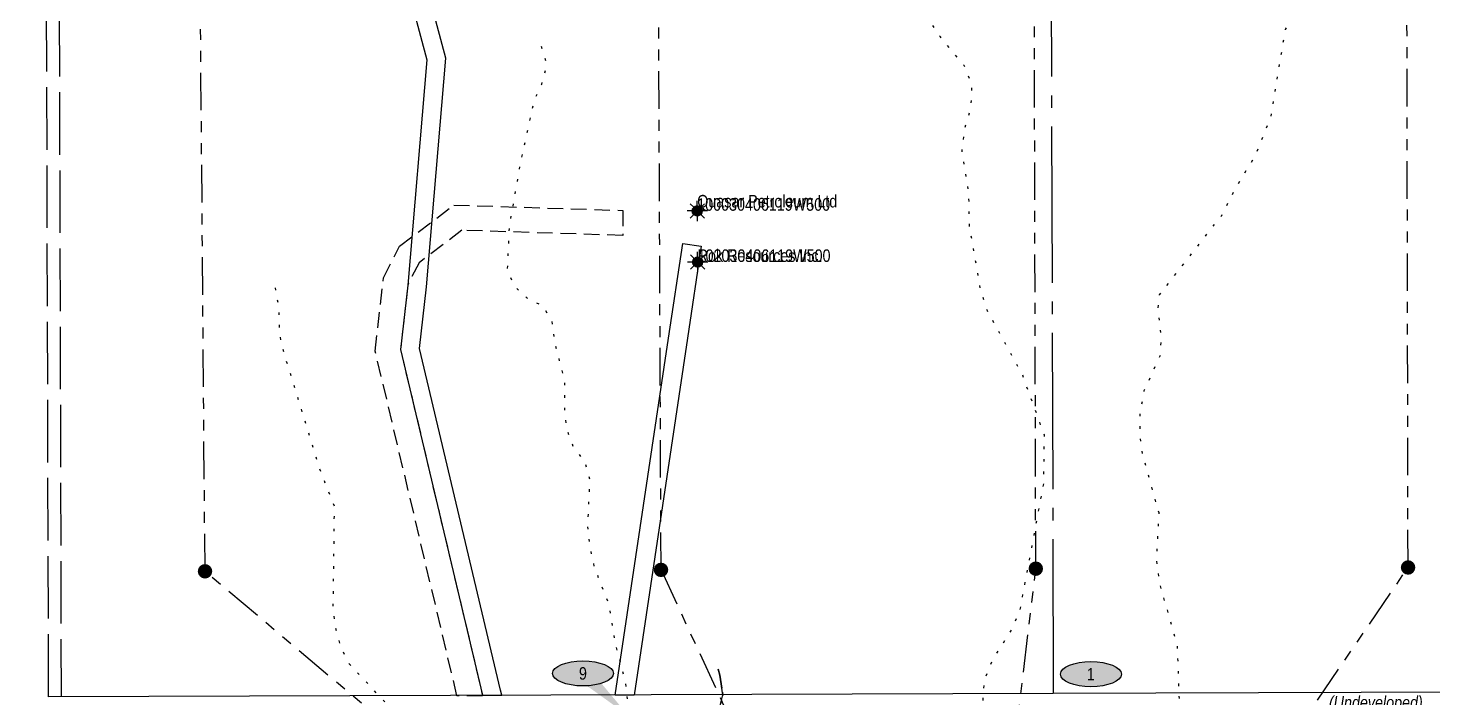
# Model space of a CAD drawing. Extents: x 498152 to 532124, y 6001603 to 6015154.
# Drawn here: x 512938 to 514062, y 6010202 to 6010738 of the extents above; entities that cross this region are included whole.
import ezdxf
from ezdxf.enums import TextEntityAlignment as Align

# ---------------------------------------------------------------- set-up
doc = ezdxf.new("R2010")
doc.units = 0
doc.header["$LTSCALE"] = 5
for name, pattern in [('foc-ACCESSROAD', [3.75, 2.5, -1.25]), ('foc-DRILLPATH', [14.75, 6, -1.75, 1.75, -1.75, 1.75, -1.75]), ('foc-QUARTERLINE', [33, 25, -3, 2, -3]), ('foc-TOPO-ephemeral', [6.25, 3.125, -0.625, 0.625, -0.625, 0.625, -0.625]), ('foc-UNSURVEYED', [12.5, 10, -2.5]), ('foc-WHEELTRACKS', [2, 0.4, -1.6])]:
    doc.linetypes.add(name, pattern=pattern)
for name, color, linetype in [('C-RW', 13, 'Continuous'), ('DRILL-T', 8, 'Continuous'), ('F-AR', 190, 'foc-ACCESSROAD'), ('F-RW', 190, 'Continuous'), ('L-BD', 7, 'Continuous'), ('L-MON', 1, 'Continuous'), ('L-SEC', 7, 'Continuous'), ('L-SECQ', 8, 'foc-QUARTERLINE'), ('L-USEC', 7, 'foc-UNSURVEYED'), ('licensee', 7, 'Continuous'), ('P-ELEVATION', 7, 'Continuous'), ('P-PDRILLPATH', 12, 'foc-DRILLPATH'), ('T-DRAW', 143, 'foc-TOPO-ephemeral'), ('T-WATER-P3', 160, 'foc-WHEELTRACKS'), ('uwi', 7, 'Continuous')]:
    doc.layers.add(name, color=color, linetype=linetype)
doc.layers.add('T-TEXT', color=48, linetype='Continuous', lineweight=18)
doc.styles.add('80', font='ARIALN.TTF', dxfattribs={"height": 10})
doc.styles.add('80L', font='ARIALN.TTF', dxfattribs={"height": 10})
doc.styles.add('80LS', font='ARIALNI.TTF', dxfattribs={"height": 10})
doc.styles.add('foc-LtypeFont', font='ARIALN.TTF', dxfattribs={"height": 7.35})
doc.linetypes.add('foc-TOPO-flowdirection-NOLINE', pattern='A,0,[">",foc-LtypeFont,S=0.3,R=0,X=0,Y=-0.945],-20,[">",foc-LtypeFont,S=0.3,R=0,X=0,Y=-0.945],0', length=20)

# ---------------------------------------------------------------- blocks, each defined once
blk = doc.blocks.new('plbh')
at = {"layer": 'L-MON'}
h = blk.add_hatch(color=255, dxfattribs=at)
h.dxf.hatch_style = 1
edge = h.paths.add_edge_path()
edge.add_arc((0, 0), 1.16, 0, 360)
h = blk.add_hatch(color=256, dxfattribs=at)
h.dxf.hatch_style = 1
h.paths.add_polyline_path([(-0.96, 0, 1), (0.96, 0, 1)])
h.paths.add_polyline_path([(0.91, 0, -1), (-0.91, 0, -1)], flags=16)
h.paths.add_polyline_path([(0.45, 0, -1), (-0.45, 0, -1)], flags=0)
h = blk.add_hatch(color=256, dxfattribs=at)
h.dxf.hatch_style = 1
h.paths.add_polyline_path([(-0.45, 0, 1), (0.45, 0, 1)])
h.paths.add_polyline_path([(0.4, 0, -1), (-0.4, 0, -1)], flags=16)
at = {"layer": 'L-MON', "color": 240}
for radius in [0.96, 0.91, 0.45, 0.4]:
    blk.add_circle((0, 0), radius, dxfattribs=at)
blk = doc.blocks.new('GAS')
h = blk.add_hatch(color=255)
h.dxf.hatch_style = 1
edge = h.paths.add_edge_path()
edge.add_arc((0, 0), 0.9, 0, 360)
for p, q in [((-0.81, 0), (-1.62, 0)), ((-0.57, 0.57), (-1.14, 1.14)), ((0, 0.81), (0, 1.62)), ((0.57, 0.57), (1.14, 1.14)), ((1.62, 0), (0.81, 0)), ((-0.57, -0.57), (-1.14, -1.14)), ((0, -0.81), (0, -1.62)), ((1.14, -1.14), (0.57, -0.57))]:
    blk.add_line(p, q)
blk.add_circle((0, 0), 0.8)
blk = doc.blocks.new('we')
at = {"layer": 'P-ELEVATION'}
h = blk.add_hatch(color=111, dxfattribs=at)
h.dxf.hatch_style = 1
edge = h.paths.add_edge_path()
edge.add_ellipse((0, 0), major_axis=(-24.4, 0), ratio=0.410256, start_angle=0, end_angle=360)
at = {"layer": 'P-ELEVATION', "color": 7, "flags": 128}
blk.add_lwpolyline([(0, 0, 12.5, 0, 0), (-12.4, -6.4, 0, 0, 0)], format="xyseb", dxfattribs=at)
at = {"layer": 'P-ELEVATION', "color": 7}
blk.add_ellipse((0, 0), major_axis=(-24.4, 0), ratio=0.410256, dxfattribs=at)
at = {"layer": 'P-ELEVATION', "style": '80'}
blk.add_attdef('ELEVATION', text='', height=10, dxfattribs=at).set_placement((0, 0), align=Align.MIDDLE_CENTER)
blk = doc.blocks.new('*U65')
at = {"layer": 'P-ELEVATION'}
h = blk.add_hatch(color=111, dxfattribs=at)
h.dxf.hatch_style = 1
edge = h.paths.add_edge_path()
edge.add_ellipse((0, 0), major_axis=(-24.4, 0), ratio=0.410256, start_angle=0, end_angle=360)
at = {"layer": 'P-ELEVATION', "color": 7, "flags": 128}
blk.add_lwpolyline([(0, 0, 12.5, 0, 0), (36.2, -33.6, 0, 0, 0)], format="xyseb", dxfattribs=at)
at = {"layer": 'P-ELEVATION', "color": 7}
blk.add_ellipse((0, 0), major_axis=(-24.4, 0), ratio=0.410256, dxfattribs=at)
at = {"layer": 'P-ELEVATION', "style": '80'}
blk.add_attdef('ELEVATION', text='', height=10, dxfattribs=at).set_placement((0, 0), align=Align.MIDDLE_CENTER)

msp = doc.modelspace()

# ---------------------------------------------------------------- linework, layer by layer
at = {"layer": 'C-RW', "flags": 128}
msp.add_lwpolyline([(512025.116, 6011943.314), (512375, 6011667), (513208.003, 6010894.955), (513256.855, 6010712.362), (513241.498, 6010532.276), (513235.72, 6010480.685), (513301.316, 6010204.176), (513316.772, 6010204.223), (513315.743, 6010208.344), (513250.917, 6010481.609), (513256.427, 6010530.804), (513272.024, 6010713.703), (513221.374, 6010903.014), (512384.762, 6011678.404), (512025.065, 6011962.468)], dxfattribs=at)
at = {"layer": 'F-AR'}
msp.add_lwpolyline([(513413.531, 6010591.938), (513413.686, 6010571.938), (513284.856, 6010576.045), (513250.525, 6010550.126), (513241.498, 6010532.276), (513235.72, 6010480.685), (513301.402, 6010203.812), (513280.879, 6010203.742), (513215.472, 6010479.454), (513222.038, 6010538.081), (513234.783, 6010563.282), (513278.442, 6010596.246), (513413.531, 6010591.938)], close=True, dxfattribs=at)
at = {"layer": 'F-RW'}
msp.add_lwpolyline([(513422.604, 6010204.226), (513407.436, 6010204.173), (513450.226, 6010489.821), (513461.569, 6010565.533), (513476.395, 6010563.311), (513465.394, 6010489.873), (513422.604, 6010204.226)], close=True, dxfattribs=at)
at = {"layer": 'L-SEC'}
for p, q in [((513758.229, 6010205.513), (512953.994, 6010202.967)), ((514562.464, 6010208.059), (513758.229, 6010205.513))]:
    msp.add_line(p, q, dxfattribs=at)
at = {"layer": 'L-SECQ'}
msp.add_line((513753.422, 6011813.99), (513758.229, 6010205.513), dxfattribs=at)
at = {"layer": 'L-USEC'}
for p, q in [((512953.994, 6010202.967), (512949.472, 6011811.445)), ((512959.529, 6011811.466), (512964.052, 6010202.999))]:
    msp.add_line(p, q, dxfattribs=at)
at = {"layer": 'P-PDRILLPATH', "flags": 128}
for points in [[(513079.212, 6010303.309), (513062.215, 6012383.719), (513017.22, 6012821.708), (513132.223, 6013312.689), (513129.239, 6014930.641)], [(513444.207, 6010304.464), (513432.219, 6013281.679), (513404.223, 6013637.67), (513432.227, 6014007.658), (513432.236, 6014930.631)], [(513744.202, 6010305.414), (513732.233, 6014930.622)], [(514042.198, 6010306.358), (514034.223, 6014314.629)], [(513678.444, 6009773.998), (514042.198, 6010306.358)], [(513685.111, 6009792.503), (513079.212, 6010303.309)], [(513444.207, 6010304.464), (513683.444, 6009787.877)], [(513681.778, 6009783.251), (513744.202, 6010305.414)]]:
    msp.add_lwpolyline(points, dxfattribs=at)
at = {"layer": 'T-DRAW', "linetype": 'foc-TOPO-flowdirection-NOLINE', "flags": 128}
msp.add_lwpolyline([(513425.976, 6010132.801), (513454.293, 6010162.482), (513476.223, 6010177.41), (513486.821, 6010183.653), (513491.408, 6010194.783), (513493.657, 6010204.52), (513491.266, 6010220.283), (513490.038, 6010225.145)], dxfattribs=at)
at = {"layer": 'T-DRAW', "flags": 128}
msp.add_lwpolyline([(513490.038, 6010225.145), (513491.266, 6010220.283), (513493.657, 6010204.52), (513491.408, 6010194.783), (513486.821, 6010183.653), (513476.223, 6010177.41), (513454.293, 6010162.482)], dxfattribs=at)
at = {"layer": 'T-WATER-P3', "flags": 128}
for points in [[(513696.245, 6009875.995), (513724.697, 6009911.391), (513734.638, 6009920.968), (513768.135, 6009966.743), (513797.473, 6009995.06), (513806.475, 6010005.669), (513817.889, 6010013.957), (513837.155, 6010035.392), (513854.29, 6010058.129), (513860.907, 6010071.591), (513865.265, 6010086.087), (513867.394, 6010105.369), (513864.658, 6010120.139), (513856.978, 6010134.305), (513859.705, 6010186.214), (513857.575, 6010244.261), (513843.681, 6010292.826), (513841.037, 6010312.53), (513842.881, 6010350.16), (513829.793, 6010396.28), (513827.652, 6010411.131), (513827.772, 6010428.88), (513831.058, 6010447.831), (513844.304, 6010477.092), (513844.529, 6010492.035), (513842.229, 6010513.306), (513843.235, 6010524.399), (513892.998, 6010588.004), (513904.664, 6010610.807), (513920.277, 6010636.248), (513932.556, 6010667.147), (513944.036, 6010736.791), (513961.891, 6010759.852), (513968.91, 6010773.968), (513973.594, 6010788.543), (513979.688, 6010823.028), (513990.12, 6010832.943), (514052.616, 6010853.882), (514066.658, 6010860.553), (514077.862, 6010869.976), (514087.117, 6010881.351), (514094.479, 6010894.439), (514114.57, 6010918.364), (514123.126, 6010931.072), (514141.465, 6010957.909), (514169.878, 6010991.244), (514177.542, 6011004.448), (514189.674, 6011033.609), (514196.956, 6011067.354), (514197.227, 6011087.405), (514190.52, 6011201.124), (514182.116, 6011233.989), (514175.144, 6011248.155), (514144.584, 6011281.086), (514138.766, 6011296.014), (514137.628, 6011314.347), (514146.072, 6011331.861), (514149.774, 6011334.746), (514176.024, 6011355.206), (514181.184, 6011359.228)], [(513621.655, 6009893.51), (513643.311, 6009924.18), (513657.955, 6009951.391), (513674.745, 6009994.095), (513691.507, 6010060.659), (513702.377, 6010071.944), (513708.869, 6010086.013), (513714.444, 6010117.655), (513714.4, 6010135.886), (513708.333, 6010172.282), (513703.229, 6010187.563), (513701.697, 6010204.903), (513704.399, 6010219.665), (513710.319, 6010233.545), (513725.378, 6010257.336), (513731.515, 6010271.59), (513750.613, 6010373.586), (513751.123, 6010412.157), (513733.676, 6010460.249), (513705.486, 6010511.573), (513699.802, 6010529.886), (513691.212, 6010579.157), (513690.581, 6010606.372), (513685.191, 6010639.969), (513687.656, 6010658.3), (513692.367, 6010674.493), (513693.21, 6010692.793), (513686.796, 6010707.968), (513667.835, 6010730.683), (513651.547, 6010755.208), (513616.538, 6010824.122), (513597.719, 6010866.285), (513575.228, 6010926.043), (513565.291, 6010957.012), (513536.004, 6011012.439), (513520.053, 6011035.582), (513499.9, 6011058.793), (513477.439, 6011098.556), (513472.173, 6011114.196)], [(513429.147, 6010015.773), (513425.272, 6010025.929), (513412.696, 6010052.421), (513410.758, 6010067.29), (513411.761, 6010088.728), (513418.329, 6010122.855), (513420.02, 6010181.036), (513415.855, 6010214.406), (513407.873, 6010245.401), (513402.567, 6010277.388), (513390.989, 6010306.299), (513387.789, 6010321.363), (513385.552, 6010338.882), (513387.4, 6010376.752), (513383.38, 6010391.238), (513373.995, 6010402.818), (513368.967, 6010416.95), (513367.132, 6010432.299), (513367.197, 6010455.406), (513359.389, 6010486.092), (513357.14, 6010503.56), (513349.813, 6010515.201), (513337.123, 6010521.845), (513326.878, 6010531.197), (513321.38, 6010544.599), (513322.915, 6010579.256), (513331.98, 6010630.466), (513342.467, 6010679.061), (513348.836, 6010692.955), (513352.908, 6010708.872), (513347.925, 6010725.016)], [(513329.648, 6010037.272), (513335.925, 6010052.666), (513336.332, 6010071.165), (513332.895, 6010085.837), (513317.186, 6010110.549), (513308.119, 6010121.875), (513296.964, 6010130.59), (513282.601, 6010137.51), (513270.728, 6010146.294), (513249.479, 6010165.978), (513232.538, 6010188.692), (513194.085, 6010229.899), (513187.806, 6010243.521), (513183.789, 6010258.336), (513181.82, 6010274.214), (513182.843, 6010355.332), (513171.122, 6010384.953), (513142.445, 6010477.958), (513139.082, 6010492.591), (513138.512, 6010514.144), (513135.254, 6010531.387)]]:
    msp.add_lwpolyline(points, dxfattribs=at)

# ---------------------------------------------------------------- block references
at = {"layer": 'DRILL-T', "linetype": 'Continuous', "xscale": 4.999999999999968, "yscale": 4.999999999999968, "zscale": 4.999999999999968}
for p in [(513473.204, 6010591.587), (513473.52, 6010550.642)]:
    msp.add_blockref('GAS', p, dxfattribs=at)
at = {"layer": 'L-BD', "xscale": 0.99944939, "yscale": 0.99944939, "zscale": 0.99944939}
for name, p, values in [('*U65', (513381.715, 6010221.631), {'ELEVATION': '9'}), ('we', (513788.304, 6010221.039), {'ELEVATION': '1'})]:
    msp.add_blockref(name, p, dxfattribs=at).add_auto_attribs(values)
at = {"layer": 'L-MON', "linetype": 'Continuous', "xscale": 4.997246949999965, "yscale": 4.997246949999965, "zscale": 4.997246949999965}
for p in [(513079.212, 6010303.309), (513444.207, 6010304.464), (513744.202, 6010305.414), (514042.198, 6010306.358)]:
    msp.add_blockref('plbh', p, dxfattribs=at)

# ---------------------------------------------------------------- texts
at = {"layer": 'licensee', "linetype": 'Continuous', "char_height": 10, "attachment_point": 7, "style": '80L'}
for s, insert in [('Quasar Petroleum Ltd', (513473.204, 6010591.587)), ('Rok Resources Inc.', (513473.52, 6010550.642))]:
    msp.add_mtext(s, dxfattribs=dict(at, insert=insert))
at = {"layer": 'T-TEXT', "style": '80LS'}
msp.add_text('(Undeveloped)', height=9.99449, dxfattribs=at).set_placement((514016.386, 6010198.443), align=Align.MIDDLE_CENTER)
at = {"layer": 'uwi', "linetype": 'Continuous', "char_height": 10, "attachment_point": 7, "style": '80L'}
for s, insert in [('100030406119W500', (513473.204, 6010591.587)), ('102030406119W500', (513473.52, 6010550.642))]:
    msp.add_mtext(s, dxfattribs=dict(at, insert=insert))

doc.saveas('drawing.dxf')
